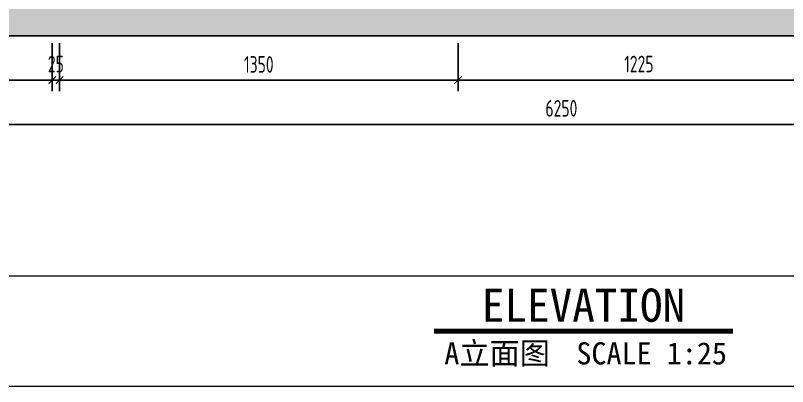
# Model space of a CAD drawing. Header units: millimetres. Extents: x 3162 to 221128, y -144913 to 11496.
# Drawn here: x 40434 to 43049, y -91178 to -89921 of the extents above; entities that cross this region are included whole.
import ezdxf
from ezdxf.enums import TextEntityAlignment as Align

# ---------------------------------------------------------------- set-up
doc = ezdxf.new("R2010")
doc.units = ezdxf.units.MM
doc.header["$LTSCALE"] = 10
doc.layers.get('Defpoints').update_dxf_attribs({"color": 250})
for name, color, linetype, lineweight in [('Drawing【图框、表格】', 150, 'Continuous', 0), ('FC-Hatch【平面填充】', 250, 'Continuous', 0), ('RC-dimensions', 44, 'Continuous', 0), ('Wall【立面墙】', 252, 'Continuous', 0)]:
    doc.layers.add(name, color=color, linetype=linetype, lineweight=lineweight)
doc.layers.add('T-05天花灯具', color=4, linetype='Continuous')
doc.styles.add('尺寸标注', font='ARCHS.SHX', dxfattribs={"width": 0.8})
doc.styles.add('线上图名', font='simhei.ttf')
doc.styles.add('线下图名', font='simhei.ttf')
doc.dimstyles.new('海龙1：25', dxfattribs={"dimscale": 25, "dimtxt": 2.25, "dimasz": 1, "dimexe": 1.5, "dimexo": 1, "dimgap": 1, "dimtad": 1, "dimdec": 0, "dimrnd": 5, "dimdsep": 46, "dimtxsty": '尺寸标注', "dimblk": 'ARCHTICK', "dimblk1": 'ARCHTICK', "dimblk2": 'ARCHTICK', "dimcen": 1, "dimclrd": 44, "dimclre": 44, "dimclrt": 2, "dimadec": 0, "dimazin": 0, "dimtfac": 1, "dimtdec": 0, "dimtix": 1, "dimtmove": 2, "dimatfit": 3, "dimldrblk": 'hl_arrow2', "dimfxl": 5, "dimfxlon": 1, "dimarcsym": 0})

# ---------------------------------------------------------------- blocks, each defined once
blk = doc.blocks.new('*U1186')
at = {"color": 2, "linetype": 'Continuous'}
blk.add_lwpolyline([(-17.26, 0, 0.7, 0.7, 0), (23.26, 0, 0.75, 0.75, 0)], format="xyseb", dxfattribs=at)
at = {"color": 2, "style": '线上图名', "flags": 8}
blk.add_attdef('EXISTING_PLAN', text='', height=4.5, dxfattribs=at).set_placement((3, 1.27), align=Align.CENTER)
at = {"color": 2, "style": '线下图名', "flags": 8}
blk.add_attdef('图名1', text='', height=3, dxfattribs=at).set_placement((-15.86, -1.5), align=Align.TOP_LEFT)
blk.add_attdef('比例1', text='', height=3, dxfattribs=at).set_placement((22.44, -1.5), align=Align.TOP_RIGHT)
blk = doc.blocks.new('_ArchTick')
at = {"color": 2, "linetype": 'ByBlock', "const_width": 0.15}
blk.add_lwpolyline([(-0.5, -0.5), (0.5, 0.5)], dxfattribs=at)
blk = doc.blocks.new('*D1338')
at = {"layer": 'Defpoints', "color": 0, "transparency": 16777216}
for p in [(39158.3, -89989.8), (45408.3, -89989.8), (39158.3, -90289.8)]:
    blk.add_point(p, dxfattribs=at)
at = {"layer": 'RC-dimensions', "color": 44, "lineweight": -2, "transparency": 16777216}
for p, q in [((39158.3, -90164.8), (39158.3, -90327.3)), ((45408.3, -90164.8), (45408.3, -90327.3)), ((45408.3, -90289.8), (39158.3, -90289.8))]:
    blk.add_line(p, q, dxfattribs=at)
at = {"layer": 'RC-dimensions', "color": 44, "lineweight": -2, "transparency": 16777216, "xscale": 25, "yscale": 25, "zscale": 25, "rotation": 180}
blk.add_blockref('_ArchTick', (39158.3, -90289.8), dxfattribs=at)
at = {"layer": 'RC-dimensions', "color": 44, "lineweight": -2, "transparency": 16777216, "xscale": 25, "yscale": 25, "zscale": 25}
blk.add_blockref('_ArchTick', (45408.3, -90289.8), dxfattribs=at)
at = {"layer": 'RC-dimensions', "color": 2, "transparency": 16777216, "insert": (42283.3, -90235.5), "char_height": 56.25, "attachment_point": 5, "style": '尺寸标注'}
blk.add_mtext('6250', dxfattribs=at)
blk = doc.blocks.new('hl_arrow2')
at = {"color": 2}
blk.add_line((-0.22, 0), (-1, 0), dxfattribs=at)
blk.add_lwpolyline([(-0.22, 0), (-0.86, -0.69), (-0.65, -0.86), (0, 0), (-0.65, 0.86), (-0.86, 0.69)], close=True, dxfattribs=at)
for points in [[(-0.86, 0.69), (-0.65, 0.86), (-0.22, 0), (0, 0)], [(-0.86, -0.69), (-0.65, -0.86), (-0.22, 0), (0, 0)]]:
    blk.add_solid(points, dxfattribs=at)
blk = doc.blocks.new('*D1364')
at = {"layer": 'Defpoints', "color": 0, "transparency": 16777216}
for p in [(39358.3, -89989.8), (40558.3, -89989.8), (39358.3, -90139.8)]:
    blk.add_point(p, dxfattribs=at)
at = {"layer": 'RC-dimensions', "color": 44, "lineweight": -2, "transparency": 16777216}
for p, q in [((39358.3, -90014.8), (39358.3, -90177.3)), ((40558.3, -90014.8), (40558.3, -90177.3)), ((40558.3, -90139.8), (39358.3, -90139.8))]:
    blk.add_line(p, q, dxfattribs=at)
at = {"layer": 'RC-dimensions', "color": 44, "lineweight": -2, "transparency": 16777216, "xscale": 25, "yscale": 25, "zscale": 25, "rotation": 180}
blk.add_blockref('_ArchTick', (39358.3, -90139.8), dxfattribs=at)
at = {"layer": 'RC-dimensions', "color": 44, "lineweight": -2, "transparency": 16777216, "xscale": 25, "yscale": 25, "zscale": 25}
blk.add_blockref('_ArchTick', (40558.3, -90139.8), dxfattribs=at)
at = {"layer": 'RC-dimensions', "color": 2, "transparency": 16777216, "insert": (39958.3, -90085.5), "char_height": 56.25, "attachment_point": 5, "style": '尺寸标注'}
blk.add_mtext('1200', dxfattribs=at)
blk = doc.blocks.new('*D1365')
at = {"layer": 'Defpoints', "color": 0, "transparency": 16777216}
for p in [(40558.3, -89989.8), (40583.3, -89989.8), (40558.3, -90139.8)]:
    blk.add_point(p, dxfattribs=at)
at = {"layer": 'RC-dimensions', "color": 44, "lineweight": -2, "transparency": 16777216}
for p, q in [((40558.3, -90014.8), (40558.3, -90177.3)), ((40583.3, -90014.8), (40583.3, -90177.3)), ((40558.3, -90139.8), (40533.3, -90139.8)), ((40583.3, -90139.8), (40558.3, -90139.8)), ((40583.3, -90139.8), (40608.3, -90139.8))]:
    blk.add_line(p, q, dxfattribs=at)
at = {"layer": 'RC-dimensions', "color": 44, "lineweight": -2, "transparency": 16777216, "xscale": 25, "yscale": 25, "zscale": 25}
blk.add_blockref('_ArchTick', (40558.3, -90139.8), dxfattribs=at)
at = {"layer": 'RC-dimensions', "color": 44, "lineweight": -2, "transparency": 16777216, "xscale": 25, "yscale": 25, "zscale": 25, "rotation": 180}
blk.add_blockref('_ArchTick', (40583.3, -90139.8), dxfattribs=at)
at = {"layer": 'RC-dimensions', "color": 2, "transparency": 16777216, "insert": (40570.8, -90085.5), "char_height": 56.25, "attachment_point": 5, "style": '尺寸标注'}
blk.add_mtext('25', dxfattribs=at)
blk = doc.blocks.new('*D1366')
at = {"layer": 'Defpoints', "color": 0, "transparency": 16777216}
for p in [(40583.3, -89989.8), (41933.3, -89989.8), (40583.3, -90139.8)]:
    blk.add_point(p, dxfattribs=at)
at = {"layer": 'RC-dimensions', "color": 44, "lineweight": -2, "transparency": 16777216}
for p, q in [((40583.3, -90014.8), (40583.3, -90177.3)), ((41933.3, -90014.8), (41933.3, -90177.3)), ((41933.3, -90139.8), (40583.3, -90139.8))]:
    blk.add_line(p, q, dxfattribs=at)
at = {"layer": 'RC-dimensions', "color": 44, "lineweight": -2, "transparency": 16777216, "xscale": 25, "yscale": 25, "zscale": 25, "rotation": 180}
blk.add_blockref('_ArchTick', (40583.3, -90139.8), dxfattribs=at)
at = {"layer": 'RC-dimensions', "color": 44, "lineweight": -2, "transparency": 16777216, "xscale": 25, "yscale": 25, "zscale": 25}
blk.add_blockref('_ArchTick', (41933.3, -90139.8), dxfattribs=at)
at = {"layer": 'RC-dimensions', "color": 2, "transparency": 16777216, "insert": (41258.3, -90086.7), "char_height": 56.25, "attachment_point": 5, "style": '尺寸标注'}
blk.add_mtext('1350', dxfattribs=at)
blk = doc.blocks.new('*D1367')
at = {"layer": 'Defpoints', "color": 0, "transparency": 16777216}
for p in [(41933.3, -89989.8), (43158.3, -89989.8), (41933.3, -90139.8)]:
    blk.add_point(p, dxfattribs=at)
at = {"layer": 'RC-dimensions', "color": 44, "lineweight": -2, "transparency": 16777216}
for p, q in [((41933.3, -90014.8), (41933.3, -90177.3)), ((43158.3, -90014.8), (43158.3, -90177.3)), ((43158.3, -90139.8), (41933.3, -90139.8))]:
    blk.add_line(p, q, dxfattribs=at)
at = {"layer": 'RC-dimensions', "color": 44, "lineweight": -2, "transparency": 16777216, "xscale": 25, "yscale": 25, "zscale": 25, "rotation": 180}
blk.add_blockref('_ArchTick', (41933.3, -90139.8), dxfattribs=at)
at = {"layer": 'RC-dimensions', "color": 44, "lineweight": -2, "transparency": 16777216, "xscale": 25, "yscale": 25, "zscale": 25}
blk.add_blockref('_ArchTick', (43158.3, -90139.8), dxfattribs=at)
at = {"layer": 'RC-dimensions', "color": 2, "transparency": 16777216, "insert": (42545.8, -90085.5), "char_height": 56.25, "attachment_point": 5, "style": '尺寸标注'}
blk.add_mtext('1225', dxfattribs=at)

msp = doc.modelspace()

# ---------------------------------------------------------------- hatches: boundary and pattern name
at = {"layer": 'FC-Hatch【平面填充】'}
h = msp.add_hatch(dxfattribs=at)
h.set_pattern_fill('钢筋混凝土', color=256, scale=50, angle=180, style=0, pattern_type=2)
h.set_pattern_definition([(225, (0, 0), (35.35534, -35.35534), []), (230, (0, 0), (-71.726018, 6.275218), [7.5, -82.5]), (175, (0, 0), (13.87511, -75.21923), [6, -66]), (280.4514, (-5.98, 0.52), (-57.85092, -68.94393), [6.374, -70.1142]), (226.1842, (-2e-15, -20), (-106.72409, 16.55189), [11.25, -123.75]), (276.6356, (-8.89, -18.62), (-93.46626, -97.41178), [9.56105, -105.1713]), (171.1842, (-2e-15, -20), (-93.46618, -97.41189), [9, -99]), (201, (-10, -15), (-59.690703, 40.261893), [7.5, -82.5]), (146, (-10, -15), (-24.33156, -72.515006), [6, -66]), (251.4514, (-14.974, -11.645), (-84.022234, -32.253037), [6.374, -70.1142]), (217.5, (0, 0), (-1.2159855, -33.2893854), [0.5, -65.2, 0.5, -67, 0.5, -66.25]), (187.5, (0, 0), (-26.306954, -39.441171), [0.5, -38.2, 0.5, -63.7, 0.5, -25.25]), (147.5, (22.3, -3e-15), (-53.3822436, 2.255487), [0.5, -25, 0.5, -78, 0.5, -103.5]), (137.5, (32.3, -4e-15), (-58.318617, -10.010498), [0.5, -32.5, 0.5, -51.8, 0.5, -73.5])])
h.paths.add_polyline_path([(38858.3, -89989.8), (38858.3, -89889.8), (45708.3, -89889.8), (45708.3, -89989.8)])

# ---------------------------------------------------------------- linework, layer by layer
at = {"layer": 'Drawing【图框、表格】'}
msp.add_lwpolyline([(37818.3, -91177.9), (37818.3, -90802.9), (53178.5, -90802.9), (53178.5, -91177.9)], close=True, dxfattribs=at)
at = {"layer": 'Wall【立面墙】'}
msp.add_lwpolyline([(38858.3, -89989.8), (38858.3, -89989.8), (45708.3, -89989.8), (45708.3, -89989.8)], close=True, dxfattribs=at)

# ---------------------------------------------------------------- block references
at = {"layer": 'T-05天花灯具'}
ref = msp.add_blockref('*U1186', (42283.3, -90990.4), dxfattribs=dict(at, xscale=25, yscale=25, zscale=25))
ref.add_attrib('比例1', 'SCALE 1:25', dxfattribs={"layer": '0', "color": 2, "height": 75, "style": '线下图名'}).set_placement((42844.2, -91027.9), align=Align.TOP_RIGHT)
ref.add_attrib('EXISTING_PLAN', 'ELEVATION', dxfattribs={"layer": '0', "color": 2, "height": 112.5, "style": '线上图名'}).set_placement((42358.3, -90958.6), align=Align.CENTER)
ref.add_attrib('图名1', 'A立面图', dxfattribs={"layer": '0', "color": 2, "height": 75, "style": '线下图名'}).set_placement((41886.7, -91027.9), align=Align.TOP_LEFT)

# ---------------------------------------------------------------- dimensions: what is measured, and where the dimension line sits
at = {"layer": 'RC-dimensions'}
for base, p1, p2, picture, middle in [((39158.3, -90289.8), (45408.3, -89989.8), (39158.3, -89989.8), '*D1338', (42283.3, -90235.5)), ((39358.3, -90139.8), (40558.3, -89989.8), (39358.3, -89989.8), '*D1364', (39958.3, -90085.5)), ((40558.3, -90139.8), (40583.3, -89989.8), (40558.3, -89989.8), '*D1365', (40570.8, -90085.5)), ((40583.3, -90139.8), (41933.3, -89989.8), (40583.3, -89989.8), '*D1366', (41258.3, -90086.7)), ((41933.3, -90139.8), (43158.3, -89989.8), (41933.3, -89989.8), '*D1367', (42545.8, -90085.5))]:
    dim = msp.add_linear_dim(base=base, p1=p1, p2=p2, angle=180, dimstyle='海龙1：25', override={"dimscale": 25, "dimtxsty": '尺寸标注', "dimblk1": 'ArchTick', "dimblk2": 'ArchTick', "dimsah": 1, "dimclrt": 2}, dxfattribs=at)
    dim.commit()
    dim.dimension.update_dxf_attribs({"geometry": picture, "text_midpoint": middle})

doc.saveas('drawing.dxf')
